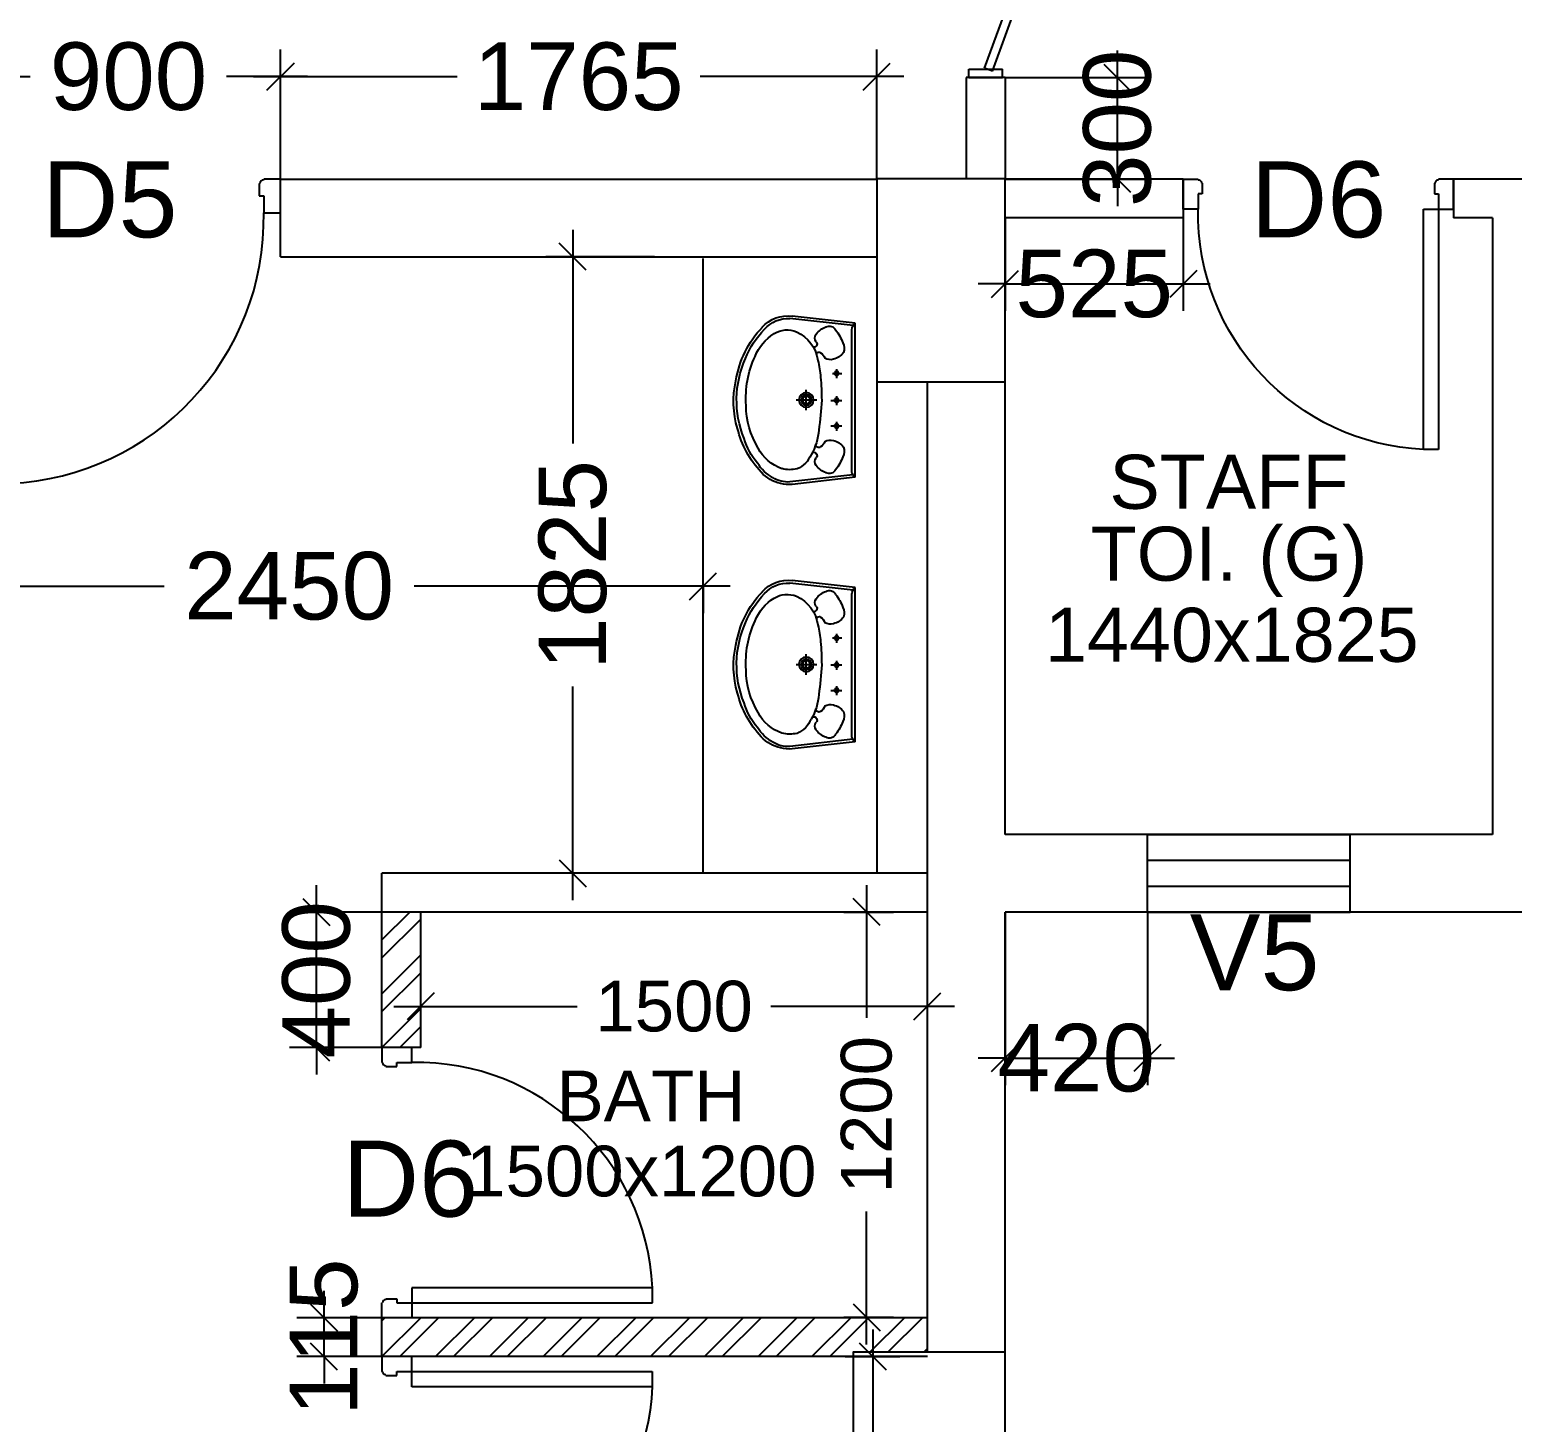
# Model space of a CAD drawing. Extents: x 7620542 to 7843793, y -6476226 to -6093835.
# Drawn here: x 7645651 to 7650041, y -6409550 to -6405428 of the extents above; entities that cross this region are included whole.
import ezdxf
from ezdxf.enums import TextEntityAlignment as Align

# ---------------------------------------------------------------- set-up
doc = ezdxf.new("R2010")
doc.units = 0
doc.header["$LTSCALE"] = 600
doc.header["$MEASUREMENT"] = 0
doc.header["$PDMODE"] = 35
doc.linetypes.add('DASHED', pattern=[0.75, 0.5, -0.25])
doc.layers.get('0').update_dxf_attribs({"linetype": 'CONTINUOUS'})
doc.layers.get('Defpoints').update_dxf_attribs({"linetype": 'CONTINUOUS'})
for name, color, linetype in [('DOOR', 32, 'CONTINUOUS'), ('joinery', 7, 'CONTINUOUS'), ('LA-column', 3, 'CONTINUOUS'), ('Room Dim', 1, 'CONTINUOUS'), ('T Wall', 8, 'CONTINUOUS'), ('TEXT', 6, 'CONTINUOUS'), ('Toi-Euip', 8, 'CONTINUOUS'), ('Toi. Wall Hat', 3, 'CONTINUOUS'), ('Walls', 7, 'CONTINUOUS'), ('WIN', 151, 'CONTINUOUS'), ('Working Dim', 5, 'CONTINUOUS')]:
    doc.layers.add(name, color=color, linetype=linetype)
doc.styles.add('ari', font='arial.ttf')
doc.styles.add('ARIAL', font='arial.ttf')
doc.dimstyles.new('int. dim', dxfattribs={"dimtxt": 450, "dimasz": 80, "dimexe": 80, "dimexo": 0, "dimgap": 70, "dimtad": 0, "dimdec": 0, "dimzin": 12, "dimdsep": 46, "dimtxsty": 'ari', "dimblk": 'OBLIQUE', "dimcen": 2, "dimdle": 80, "dimclrd": 256, "dimclre": 256, "dimclrt": 6, "dimadec": 0, "dimazin": 0, "dimtfac": 1, "dimtdec": 0, "dimtix": 1, "dimtmove": 2, "dimatfit": 3, "dimfxl": 1, "dimtolj": 1, "dimtzin": 0, "dimlwd": -1, "dimlwe": -1, "dimarcsym": 0})

# ---------------------------------------------------------------- blocks, each defined once
blk = doc.blocks.new('1000')
at = {"layer": 'DOOR'}
for p, q in [((0, -100), (0, 0)), ((0, 0), (49.7, 0)), ((49.7, 0), (49.7, -2.2)), ((63.2, -13.5), (61, -13.5)), ((63.2, -13.5), (63.2, -49.5)), ((836.8, -13.5), (836.8, -49.5)), ((836.8, -13.5), (839, -13.5)), ((850.3, 0), (850.3, -2.2)), ((900, 0), (850.3, 0)), ((900, -100), (900, 0)), ((63.2, -49.5), (49.7, -49.5)), ((49.7, -49.5), (49.7, -100)), ((836.8, -49.5), (850.3, -49.5)), ((850.3, -49.5), (850.3, -100)), ((49.7, -100), (0, -100)), ((49.7, -100), (49.7, -900.6)), ((100.2, -100), (49.7, -100)), ((100.2, -900.6), (100.2, -100)), ((850.3, -100), (900, -100)), ((49.7, -900.6), (100.2, -900.6))]:
    blk.add_line(p, q, dxfattribs=at)
for centre, major_axis, start_param, end_param in [((49.7, -13.5), (-7.95, 7.95), 3.926991, 5.497787), ((850.3, -13.5), (7.95, 7.95), 0.785398, 2.356194)]:
    blk.add_ellipse(centre, major_axis=major_axis, ratio=1, start_param=start_param, end_param=end_param, dxfattribs=at)
at = {"layer": 'DOOR', "color": 145}
blk.add_ellipse((64.3, -115.3), major_axis=(-519.7, 589.8), ratio=1, start_param=2.464943, end_param=4.009476, dxfattribs=at)
blk = doc.blocks.new('A$C1E9F72C1')
at = {"layer": 'Toi-Euip', "color": 8}
for p, q in [((-228.2, 0), (-249, -186.3)), ((-228.2, 0), (228.2, 0)), ((228.2, 0), (249, -186.3)), ((-220.9, -6.6), (-241.8, -193.1)), ((-212.9, -9.7), (208.6, -9.7)), ((-76, -72.5), (-76, -39.7)), ((-0.6, -72.5), (-0.6, -39.7)), ((79.3, -67.3), (79.3, -39.7)), ((220.8, -6.2), (241.8, -193.1)), ((-63.8, -54.9), (-90.3, -54.9)), ((11.6, -54.9), (-14.9, -54.9)), ((91.5, -54.9), (65.1, -54.9)), ((0.9, -174.9), (0.9, -113)), ((-29.6, -144.6), (31.2, -144.6))]:
    blk.add_line(p, q, dxfattribs=at)
for centre, radius in [((-76, -54.9), 6.49), ((-0.6, -54.9), 6.49), ((79.3, -54.9), 6.49), ((0.9, -144.6), 21.7), ((0.9, -144.6), 15.6), ((0.9, -144.6), 11)]:
    blk.add_circle(centre, radius, dxfattribs=at)
for centre, radius, start, end in [((-208.1, 14.7), 24.9, 216.2215, 258.8549), ((207.9, 16.2), 26, 271.4204, 321.2513), ((-125, -156.3), 127.2, 109.5864, 129.4018), ((-151.5, -66.7), 34.3, 68.6439, 118.0808), ((-167.5, -75.4), 49.6, 12.807, 54.9415), ((169.6, -75.4), 49.6, 125.0585, 167.193), ((153.6, -66.7), 34.3, 61.9192, 111.3561), ((127.1, -156.3), 127.2, 50.5982, 70.4136), ((-196.3, -76.7), 20.9, 116.809, 207.5092), ((-160.4, -68.2), 57.4, 198.3504, 235.0331), ((-150, -73.3), 32.2, 330.0791, 16.0346), ((152.1, -73.3), 32.2, 163.9654, 209.9209), ((162.5, -68.2), 57.4, 304.9669, 341.6496), ((198.5, -76.7), 20.9, 332.4908, 63.191), ((-129.4, -204.5), 80.8, 113.6187, 156.307), ((-181.8, -101.4), 18, 230.4642, 309.5358), ((-164.3, -121.5), 8.67, 53.8926, 133.9597), ((-76.5, -275.6), 168.3, 94.0281, 120.4098), ((-162.9, -122.5), 8.8, 329.6713, 65.4896), ((-131.5, -107.7), 8.62, 142.6961, 276.8474), ((-114.5, -115.3), 27, 106.386, 151.7285), ((34.9, -905.9), 807.6, 92.48, 98.7772), ((-3.2, -837.5), 738.4, 84.4518, 89.7569), ((46.1, -400.7), 299, 76.1733, 85.7679), ((102.1, -220), 110.7, 24.9779, 81.9798), ((116.6, -115.3), 27, 28.2715, 73.614), ((134.9, -107.4), 7.45, 281.3197, 41.7016), ((164.3, -121.7), 7.8, 112.0693, 194.8477), ((166.5, -121.5), 8.67, 46.0403, 126.1074), ((183.9, -101.4), 18, 230.4642, 309.5358), ((-110.1, -193), 95.5, 167.3454, 194.4146), ((136.7, -201.5), 71.5, 327.5919, 23.2221), ((-165.7, -196.5), 84, 173.0041, 196.7608), ((-163.3, -200.1), 78.8, 174.8598, 213.2089), ((-82.7, -174.7), 127.1, 199.3054, 242.2025), ((146.7, -197.7), 95.2, 311.9105, 2.7762), ((149.6, -199.6), 100.3, 311.3831, 7.6058), ((-141.4, -199.1), 106.9, 191.4479, 227.66), ((-120.4, -183.5), 124.2, 208.7854, 238.1585), ((77.5, -165.5), 140.9, 291.6868, 328.1397), ((-15.6, -66.9), 289.4, 226.8801, 256.3199), ((-54.2, -135.8), 202, 229.3146, 253.0106), ((-13.2, -73.3), 249.6, 238.9436, 269.4813), ((4.7, -23.5), 300.1, 266.1546, 294.5893), ((11.5, -60.2), 296.4, 278.977, 313.6155), ((18.1, -68), 277.7, 292.3326, 313.7827), ((0.4, -45.6), 305.3, 248.1503, 293.8049), ((-3.9, -83.4), 276.6, 253.1484, 282.8609)]:
    blk.add_arc(centre, radius, start, end, dxfattribs=at)
blk = doc.blocks.new('Z$W@#5624')
at = {"layer": 'DOOR'}
for p, q in [((19.2, 469.7), (840.4, 768.6)), ((27.7, 446.2), (848.9, 745.1)), ((676.2, 708.8), (684.7, 685.4)), ((187.7, 517.8), (680.4, 697.1)), ((183.4, 529.5), (192, 506)), ((0, 399.5), (0, 499.4)), ((0, 499.4), (25, 499.4)), ((25, 399.5), (25, 499.4)), ((1797.8, 499.4), (1772.8, 499.4)), ((1772.8, 399.5), (1772.8, 499.4)), ((1797.8, 399.5), (1797.8, 499.4)), ((19.2, 469.7), (27.7, 446.2)), ((1770, 452.6), (948.8, 153.7)), ((1778.6, 429.2), (1770, 452.6)), ((0, 399.5), (25, 399.5)), ((1778.6, 429.2), (957.4, 130.3)), ((1797.8, 399.5), (1772.8, 399.5)), ((1610.1, 381.1), (1117.3, 201.8)), ((1614.3, 369.4), (1605.8, 392.9)), ((1113.1, 213.5), (1121.6, 190.1))]:
    blk.add_line(p, q, dxfattribs=at)
at = {"layer": 'DOOR', "color": 145}
for centre, start_param, end_param in [((0, 449.4), 2.617994, 3.665191), ((1797.8, 449.4), -0.523599, 0.523599)]:
    blk.add_ellipse(centre, major_axis=(-898.9, 0), ratio=1, start_param=start_param, end_param=end_param, dxfattribs=at)
blk = doc.blocks.new('A$C782D609A')
at = {"layer": 'WIN', "linetype": 'Continuous'}
for p, q in [((-300, 230), (300, 230)), ((-300, 230), (-300, 0)), ((300, 230), (300, 0)), ((-300, 0), (300, 0))]:
    blk.add_line(p, q, dxfattribs=at)
at = {"layer": 'WIN', "linetype": 'DASHED', "ltscale": 300}
for p, q in [((-300, 153.3), (300, 153.3)), ((-300, 76.7), (300, 76.7))]:
    blk.add_line(p, q, dxfattribs=at)
blk = doc.blocks.new('_Oblique')
at = {"color": 0, "linetype": 'ByBlock', "lineweight": -2}
blk.add_line((-0.5, -0.5), (0.5, 0.5), dxfattribs=at)
blk = doc.blocks.new('*D1295')
at = {"layer": 'Defpoints', "color": 0, "transparency": 16777216}
for p in [(7648065.2, -6409355, 5.1), (7648147.6, -6409355), (7648065.2, -6410555, 5.1)]:
    blk.add_point(p, dxfattribs=at)
at = {"layer": 'Working Dim', "transparency": 16777216}
for p, q in [((7648147.6, -6409275), (7648147.6, -6409668.3)), ((7648065.2, -6409355), (7648227.6, -6409355)), ((7648147.6, -6410635), (7648147.6, -6410241.6)), ((7648065.2, -6410555), (7648227.6, -6410555))]:
    blk.add_line(p, q, dxfattribs=at)
at = {"layer": 'Working Dim', "transparency": 16777216, "xscale": 80, "yscale": 80, "zscale": 80}
for p, rotation in [((7648147.6, -6409355), 90), ((7648147.6, -6410555), 270)]:
    blk.add_blockref('_Oblique', p, dxfattribs=dict(at, rotation=rotation))
at = {"layer": 'Working Dim', "color": 6, "transparency": 16777216, "insert": (7648147.6, -6409955), "char_height": 150, "attachment_point": 5, "rotation": 90, "style": 'ari'}
blk.add_mtext('\\A1;1200', dxfattribs=at)
blk = doc.blocks.new('*D1296')
at = {"layer": 'Defpoints', "color": 0, "transparency": 16777216}
for p in [(7646809, -6408356.1, 5.1), (7648309, -6408318.8), (7648309, -6408356.1, 5.1)]:
    blk.add_point(p, dxfattribs=at)
at = {"layer": 'Working Dim', "transparency": 16777216}
for p, q in [((7646809, -6408356.1), (7646809, -6408238.8)), ((7648309, -6408356.1), (7648309, -6408238.8)), ((7646729, -6408318.8), (7647272.4, -6408318.8)), ((7648389, -6408318.8), (7647845.7, -6408318.8))]:
    blk.add_line(p, q, dxfattribs=at)
at = {"layer": 'Working Dim', "transparency": 16777216, "xscale": 80, "yscale": 80, "zscale": 80, "rotation": 180}
blk.add_blockref('_Oblique', (7646809, -6408318.8), dxfattribs=at)
at = {"layer": 'Working Dim', "transparency": 16777216, "xscale": 80, "yscale": 80, "zscale": 80}
blk.add_blockref('_Oblique', (7648309, -6408318.8), dxfattribs=at)
at = {"layer": 'Working Dim', "color": 6, "transparency": 16777216, "insert": (7647559, -6408318.8), "char_height": 150, "attachment_point": 5, "style": 'ari'}
blk.add_mtext('\\A1;1500', dxfattribs=at)
blk = doc.blocks.new('*D1297')
at = {"layer": 'Defpoints', "color": 0, "transparency": 16777216}
for p in [(7648061.5, -6408039.4, 11), (7648061.5, -6409239, 5.1), (7648128.8, -6409239)]:
    blk.add_point(p, dxfattribs=at)
at = {"layer": 'Working Dim', "transparency": 16777216}
for p, q in [((7648128.8, -6407959.4), (7648128.8, -6408352.6)), ((7648061.5, -6408039.4), (7648208.8, -6408039.4)), ((7648128.8, -6409319), (7648128.8, -6408925.9)), ((7648061.5, -6409239), (7648208.8, -6409239))]:
    blk.add_line(p, q, dxfattribs=at)
at = {"layer": 'Working Dim', "transparency": 16777216, "xscale": 80, "yscale": 80, "zscale": 80}
for p, rotation in [((7648128.8, -6408039.4), 90), ((7648128.8, -6409239), 270)]:
    blk.add_blockref('_Oblique', p, dxfattribs=dict(at, rotation=rotation))
at = {"layer": 'Working Dim', "color": 6, "transparency": 16777216, "insert": (7648128.8, -6408639.2), "char_height": 150, "attachment_point": 5, "rotation": 90, "style": 'ari'}
blk.add_mtext('\\A1;1200', dxfattribs=at)
blk = doc.blocks.new('*D1398')
at = {"layer": 'Defpoints', "color": 0, "transparency": 16777216}
for p in [(7648539.1, -6405569.6), (7648871.3, -6405569.6), (7648539.1, -6405869.7, 7.5)]:
    blk.add_point(p, dxfattribs=at)
at = {"layer": 'Working Dim', "transparency": 16777216}
for p, q in [((7648871.3, -6405569.6), (7648871.3, -6405489.6)), ((7648539.1, -6405569.6), (7648951.3, -6405569.6)), ((7648871.3, -6405869.7), (7648871.3, -6405569.6)), ((7648539.1, -6405869.7), (7648951.3, -6405869.7)), ((7648871.3, -6405869.7), (7648871.3, -6405949.7))]:
    blk.add_line(p, q, dxfattribs=at)
at = {"layer": 'Working Dim', "transparency": 16777216, "xscale": 80, "yscale": 80, "zscale": 80}
for p, rotation in [((7648871.3, -6405569.6), 270), ((7648871.3, -6405869.7), 90)]:
    blk.add_blockref('_Oblique', p, dxfattribs=dict(at, rotation=rotation))
at = {"layer": 'Working Dim', "color": 6, "transparency": 16777216, "insert": (7648871.3, -6405719.6), "char_height": 200, "attachment_point": 5, "rotation": 90, "style": 'ari'}
blk.add_mtext('\\A1;300', dxfattribs=at)
blk = doc.blocks.new('*D1454')
at = {"layer": 'Defpoints', "color": 0, "transparency": 16777216}
for p in [(7648539, -6408039.8), (7648960.3, -6408039.8), (7648960.3, -6408471.8)]:
    blk.add_point(p, dxfattribs=at)
at = {"layer": 'Working Dim', "transparency": 16777216}
for p, q in [((7648539, -6408039.8), (7648539, -6408551.8)), ((7648960.3, -6408039.8), (7648960.3, -6408551.8)), ((7648539, -6408471.8), (7648459, -6408471.8)), ((7648539, -6408471.8), (7648960.3, -6408471.8)), ((7648960.3, -6408471.8), (7649040.3, -6408471.8))]:
    blk.add_line(p, q, dxfattribs=at)
at = {"layer": 'Working Dim', "transparency": 16777216, "xscale": 80, "yscale": 80, "zscale": 80}
blk.add_blockref('_Oblique', (7648539, -6408471.8), dxfattribs=at)
at = {"layer": 'Working Dim', "transparency": 16777216, "xscale": 80, "yscale": 80, "zscale": 80, "rotation": 180}
blk.add_blockref('_Oblique', (7648960.3, -6408471.8), dxfattribs=at)
at = {"layer": 'Working Dim', "color": 6, "transparency": 16777216, "insert": (7648749.7, -6408471.8), "char_height": 200, "attachment_point": 5, "style": 'ari'}
blk.add_mtext('\\A1;420', dxfattribs=at)
blk = doc.blocks.new('*D1477')
at = {"layer": 'Defpoints', "color": 0, "transparency": 16777216}
for p in [(7646393.9, -6405566.8), (7646393.9, -6405869.7), (7648159.1, -6405869.7, 7.5)]:
    blk.add_point(p, dxfattribs=at)
at = {"layer": 'Working Dim', "transparency": 16777216}
for p, q in [((7646393.9, -6405869.7), (7646393.9, -6405486.8)), ((7648159.1, -6405869.7), (7648159.1, -6405486.8)), ((7646313.9, -6405566.8), (7646916.6, -6405566.8)), ((7648239.1, -6405566.8), (7647636.5, -6405566.8))]:
    blk.add_line(p, q, dxfattribs=at)
at = {"layer": 'Working Dim', "transparency": 16777216, "xscale": 80, "yscale": 80, "zscale": 80, "rotation": 180}
blk.add_blockref('_Oblique', (7646393.9, -6405566.8), dxfattribs=at)
at = {"layer": 'Working Dim', "transparency": 16777216, "xscale": 80, "yscale": 80, "zscale": 80}
blk.add_blockref('_Oblique', (7648159.1, -6405566.8), dxfattribs=at)
at = {"layer": 'Working Dim', "color": 6, "transparency": 16777216, "insert": (7647276.5, -6405566.8), "char_height": 200, "attachment_point": 5, "style": 'ari'}
blk.add_mtext('\\A1;1765', dxfattribs=at)
blk = doc.blocks.new('*D1478')
at = {"layer": 'Defpoints', "color": 0, "transparency": 16777216}
for p in [(7645493.9, -6405566.8), (7645493.9, -6405869.7), (7646393.9, -6405869.7)]:
    blk.add_point(p, dxfattribs=at)
at = {"layer": 'Working Dim', "transparency": 16777216}
for p, q in [((7645493.9, -6405869.7), (7645493.9, -6405486.8)), ((7646393.9, -6405869.7), (7646393.9, -6405486.8)), ((7645413.9, -6405566.8), (7645653.3, -6405566.8)), ((7646473.9, -6405566.8), (7646234.5, -6405566.8))]:
    blk.add_line(p, q, dxfattribs=at)
at = {"layer": 'Working Dim', "transparency": 16777216, "xscale": 80, "yscale": 80, "zscale": 80, "rotation": 180}
blk.add_blockref('_Oblique', (7645493.9, -6405566.8), dxfattribs=at)
at = {"layer": 'Working Dim', "transparency": 16777216, "xscale": 80, "yscale": 80, "zscale": 80}
blk.add_blockref('_Oblique', (7646393.9, -6405566.8), dxfattribs=at)
at = {"layer": 'Working Dim', "color": 6, "transparency": 16777216, "insert": (7645943.9, -6405566.8), "char_height": 200, "attachment_point": 5, "style": 'ari'}
blk.add_mtext('\\A1;900', dxfattribs=at)
blk = doc.blocks.new('*D1487')
at = {"layer": 'Defpoints', "color": 0, "transparency": 16777216}
for p in [(7646522.7, -6409240.3), (7646694, -6409240.3), (7646694, -6409355.3)]:
    blk.add_point(p, dxfattribs=at)
at = {"layer": 'Working Dim', "transparency": 16777216}
for p, q in [((7646522.7, -6409240.3), (7646522.7, -6409160.3)), ((7646694, -6409240.3), (7646442.7, -6409240.3)), ((7646522.7, -6409355.3), (7646522.7, -6409240.3)), ((7646694, -6409355.3), (7646442.7, -6409355.3)), ((7646522.7, -6409355.3), (7646522.7, -6409435.3))]:
    blk.add_line(p, q, dxfattribs=at)
at = {"layer": 'Working Dim', "transparency": 16777216, "xscale": 80, "yscale": 80, "zscale": 80}
for p, rotation in [((7646522.7, -6409240.3), 270), ((7646522.7, -6409355.3), 90)]:
    blk.add_blockref('_Oblique', p, dxfattribs=dict(at, rotation=rotation))
at = {"layer": 'Working Dim', "color": 6, "transparency": 16777216, "insert": (7646522.7, -6409297.8), "char_height": 200, "attachment_point": 5, "rotation": 90, "style": 'ari'}
blk.add_mtext('\\A1;115', dxfattribs=at)
blk = doc.blocks.new('*D1488')
at = {"layer": 'Defpoints', "color": 0, "transparency": 16777216}
for p in [(7646500.4, -6408039.7), (7646694, -6408039.7), (7646694, -6408440.3)]:
    blk.add_point(p, dxfattribs=at)
at = {"layer": 'Working Dim', "transparency": 16777216}
for p, q in [((7646500.4, -6408039.7), (7646500.4, -6407959.7)), ((7646694, -6408039.7), (7646420.4, -6408039.7)), ((7646500.4, -6408440.3), (7646500.4, -6408039.7)), ((7646694, -6408440.3), (7646420.4, -6408440.3)), ((7646500.4, -6408440.3), (7646500.4, -6408520.3))]:
    blk.add_line(p, q, dxfattribs=at)
at = {"layer": 'Working Dim', "transparency": 16777216, "xscale": 80, "yscale": 80, "zscale": 80}
for p, rotation in [((7646500.4, -6408039.7), 270), ((7646500.4, -6408440.3), 90)]:
    blk.add_blockref('_Oblique', p, dxfattribs=dict(at, rotation=rotation))
at = {"layer": 'Working Dim', "color": 6, "transparency": 16777216, "insert": (7646500.4, -6408240), "char_height": 200, "attachment_point": 5, "rotation": 90, "style": 'ari'}
blk.add_mtext('\\A1;400', dxfattribs=at)
blk = doc.blocks.new('*D1489')
at = {"layer": 'Defpoints', "color": 0, "transparency": 16777216}
for p in [(7645193.9, -6407069.7), (7647645.1, -6407069.7), (7647645.1, -6407074.9)]:
    blk.add_point(p, dxfattribs=at)
at = {"layer": 'Working Dim', "transparency": 16777216}
for p, q in [((7645113.9, -6407074.9), (7646049.5, -6407074.9)), ((7645193.9, -6407069.7), (7645193.9, -6407154.9)), ((7647725.1, -6407074.9), (7646789.5, -6407074.9)), ((7647645.1, -6407069.7), (7647645.1, -6407154.9))]:
    blk.add_line(p, q, dxfattribs=at)
at = {"layer": 'Working Dim', "transparency": 16777216, "xscale": 80, "yscale": 80, "zscale": 80, "rotation": 180}
blk.add_blockref('_Oblique', (7645193.9, -6407074.9), dxfattribs=at)
at = {"layer": 'Working Dim', "transparency": 16777216, "xscale": 80, "yscale": 80, "zscale": 80}
blk.add_blockref('_Oblique', (7647645.1, -6407074.9), dxfattribs=at)
at = {"layer": 'Working Dim', "color": 6, "transparency": 16777216, "insert": (7646419.5, -6407074.9), "char_height": 200, "attachment_point": 5, "style": 'ari'}
blk.add_mtext('\\A1;2450', dxfattribs=at)
blk = doc.blocks.new('*D1490')
at = {"layer": 'Defpoints', "color": 0, "transparency": 16777216}
for p in [(7647259.2, -6406099.7), (7647501.5, -6406099.7), (7647501.5, -6407924.7)]:
    blk.add_point(p, dxfattribs=at)
at = {"layer": 'Working Dim', "transparency": 16777216}
for p, q in [((7647259.2, -6406019.7), (7647259.2, -6406652.2)), ((7647501.5, -6406099.7), (7647179.2, -6406099.7)), ((7647259.2, -6408004.7), (7647259.2, -6407372.2)), ((7647501.5, -6407924.7), (7647179.2, -6407924.7))]:
    blk.add_line(p, q, dxfattribs=at)
at = {"layer": 'Working Dim', "transparency": 16777216, "xscale": 80, "yscale": 80, "zscale": 80}
for p, rotation in [((7647259.2, -6406099.7), 90), ((7647259.2, -6407924.7), 270)]:
    blk.add_blockref('_Oblique', p, dxfattribs=dict(at, rotation=rotation))
at = {"layer": 'Working Dim', "color": 6, "transparency": 16777216, "insert": (7647259.2, -6407012.2), "char_height": 200, "attachment_point": 5, "rotation": 90, "style": 'ari'}
blk.add_mtext('\\A1;1825', dxfattribs=at)
blk = doc.blocks.new('*D1537')
at = {"layer": 'Defpoints', "color": 0, "transparency": 16777216}
for p in [(7648539, -6405984.7), (7649066.5, -6405984.7), (7649066.5, -6406180.1)]:
    blk.add_point(p, dxfattribs=at)
at = {"layer": 'Working Dim', "transparency": 16777216}
for p, q in [((7648539, -6405984.7), (7648539, -6406260.1)), ((7649066.5, -6405984.7), (7649066.5, -6406260.1)), ((7648539, -6406180.1), (7648459, -6406180.1)), ((7648539, -6406180.1), (7649066.5, -6406180.1)), ((7649066.5, -6406180.1), (7649146.5, -6406180.1))]:
    blk.add_line(p, q, dxfattribs=at)
at = {"layer": 'Working Dim', "transparency": 16777216, "xscale": 80, "yscale": 80, "zscale": 80}
blk.add_blockref('_Oblique', (7648539, -6406180.1), dxfattribs=at)
at = {"layer": 'Working Dim', "transparency": 16777216, "xscale": 80, "yscale": 80, "zscale": 80, "rotation": 180}
blk.add_blockref('_Oblique', (7649066.5, -6406180.1), dxfattribs=at)
at = {"layer": 'Working Dim', "color": 6, "transparency": 16777216, "insert": (7648802.8, -6406180.1), "char_height": 200, "attachment_point": 5, "style": 'ari'}
blk.add_mtext('\\A1;525', dxfattribs=at)

msp = doc.modelspace()

# ---------------------------------------------------------------- hatches: boundary and pattern name
at = {"layer": 'Toi. Wall Hat'}
h = msp.add_hatch(dxfattribs=at)
h.set_pattern_fill('ANSI32', color=10, scale=300, style=0)
h.set_pattern_definition([(45, (7646694.05, -6408440.27), (-79.55, 79.55), []), (45, (7646747.08, -6408440.27), (-79.55, 79.55), [])])
h.paths.add_polyline_path([(7646694.047, -6408440.272), (7646809.047, -6408440.272), (7646809.047, -6408039.742), (7646694.047, -6408039.742)])
h = msp.add_hatch(dxfattribs=at)
h.set_pattern_fill('ANSI32', color=10, scale=300, style=0)
h.set_pattern_definition([(45, (7646694.05, -6409355.27), (-79.5495, 79.5495), []), (45, (7646747.08, -6409355.27), (-79.5495, 79.5495), [])])
h.paths.add_polyline_path([(7648089.139, -6409355.272), (7648089.139, -6409342.275), (7648309.047, -6409342.275), (7648309.047, -6409240.272), (7646694.047, -6409240.272), (7646694.047, -6409355.272)])

# ---------------------------------------------------------------- linework, layer by layer
at = {"layer": 'LA-column', "color": 2}
for points, elevation in [([(7648539.139, -6406469.661), (7648539.139, -6405869.661), (7648159.139, -6405869.661), (7648159.139, -6406469.661)], -12.441), ([(7648539.139, -6409942.275), (7648539.139, -6409342.275), (7648089.139, -6409342.275), (7648089.139, -6409942.275)], -10.555)]:
    msp.add_lwpolyline(points, close=True, dxfattribs=dict(at, elevation=elevation))
at = {"layer": 'T Wall', "color": 6, "linetype": 'Continuous'}
for p, q in [((7646694.047, -6408440.272, -14.83), (7646694.047, -6407925.272, -14.83)), ((7646809.047, -6408440.272, -14.83), (7646809.047, -6408040.272, -14.83)), ((7646809.047, -6408440.272, -14.83), (7646694.047, -6408440.272, -14.83)), ((7646694.047, -6409355.272, -14.83), (7646694.047, -6409240.272, -14.83)), ((7648309.047, -6409240.272, -14.83), (7646694.047, -6409240.272, -14.83)), ((7648309.047, -6409355.272, -14.83), (7646694.047, -6409355.272, -14.83))]:
    msp.add_line(p, q, dxfattribs=at)
at = {"layer": 'Toi-Euip', "linetype": 'Continuous'}
msp.add_line((7647645.098, -6407925.272, -14.83), (7647645.098, -6406105.272, -14.83), dxfattribs=at)
at = {"layer": 'Walls', "linetype": 'Continuous'}
for p, q in [((7648539.049, -6405569.629, -14.83), (7648424.049, -6405569.629, -14.83)), ((7648424.049, -6405569.629, -14.83), (7648424.049, -6405869.629, -14.83)), ((7648539.049, -6405569.629, -14.83), (7648539.049, -6405869.629, -14.83)), ((7646393.914, -6406099.742, -14.83), (7646393.914, -6405869.667, -14.83)), ((7646393.914, -6405869.699, -14.83), (7648159.049, -6405869.699, -14.83)), ((7649066.543, -6405869.714, -14.83), (7648539.049, -6405869.714, -14.83)), ((7649066.543, -6405869.714, -14.83), (7649066.543, -6405984.714, -14.83)), ((7650211.552, -6405869.714, -14.83), (7649866.543, -6405869.714, -14.83)), ((7649866.543, -6405869.714, -14.83), (7649866.543, -6405984.714, -14.83)), ((7649066.543, -6405984.714, -14.83), (7648539.049, -6405984.714, -14.83)), ((7649981.547, -6405984.714, -14.83), (7649866.543, -6405984.714, -14.83)), ((7649981.547, -6405984.714, -14.83), (7649981.547, -6407809.741, -14.83)), ((7646393.914, -6406099.699, -14.83), (7648159.049, -6406099.699, -14.83)), ((7648309.047, -6409342.275, -14.83), (7648309.047, -6406469.714, -14.83)), ((7648539.049, -6407809.795, -14.83), (7648539.049, -6406469.714, -14.83)), ((7649981.547, -6407809.588, -14.83), (7648539.049, -6407809.588, -14.83)), ((7646694.047, -6408039.742, -14.83), (7646694.047, -6407924.742, -14.83)), ((7648309.047, -6407924.742, -14.83), (7646694.047, -6407924.742, -14.83)), ((7648309.047, -6408039.742, -14.83), (7646694.047, -6408039.742, -14.83)), ((7651539.046, -6408039.795, -14.83), (7648539.049, -6408039.795, -14.83)), ((7648539.049, -6409342.275, -14.83), (7648539.049, -6408039.795, -14.83))]:
    msp.add_line(p, q, dxfattribs=at)
at = {"layer": 'Working Dim'}
msp.add_line((7648159.139, -6406469.661, -12.441), (7648159.139, -6407924.742, -19.962), dxfattribs=at)

# ---------------------------------------------------------------- block references
at = {"layer": 'DOOR', "linetype": 'Continuous'}
for name, p, xscale, yscale, zscale, rotation in [('Z$W@#5624', (7648031.549, -6405569.629, -14.83), -1.001247152686119, 1.001247152686119, 1.001247151760859, 270), ('1000', (7645493.919, -6405869.782, -14.83), 1.000015608035053, 1.000015608035053, 1.000015608035053, 1.280640481095882e-05), ('1000', (7649866.543, -6405869.755, -14.83), -0.8888888880610687, 0.8888888927176595, 0.8888888919152134, 359.9999872134056), ('1000', (7646694.156, -6409240.272, -14.83), 0.8888888880610685, 0.8888888880610685, 0.8888888880610685, 90.00001272656344), ('1000', (7646694.047, -6409355.272, -14.83), -0.8888888880610689, 0.8888888927176595, 0.8888888919152134, 89.99998715337463)]:
    msp.add_blockref(name, p, dxfattribs=dict(at, xscale=xscale, yscale=yscale, zscale=zscale, rotation=rotation))
at = {"layer": 'Toi-Euip', "color": 31, "xscale": -1, "rotation": 270}
for p in [(7648095.098, -6406524.467, -14.83), (7648095.098, -6407307.298, -14.83)]:
    msp.add_blockref('A$C1E9F72C1', p, dxfattribs=at)
at = {"layer": 'WIN', "linetype": 'Continuous', "xscale": -1, "rotation": 180}
msp.add_blockref('A$C782D609A', (7649260.343, -6407809.588, -14.83), dxfattribs=at)

# ---------------------------------------------------------------- texts
at = {"layer": 'joinery', "style": 'ari'}
for s, p in [('D6', (7649466.706, -6406042.367, -14.83)), ('D5', (7645888.244, -6406042.395, -14.83)), ('V5', (7649277.555, -6408270.746, -14.83)), ('D6', (7646778.142, -6408940.856, -14.83))]:
    msp.add_text(s, height=225, dxfattribs=at).set_placement(p, align=Align.CENTER)
at = {"layer": 'Room Dim', "style": 'ARIAL'}
for s, height, p in [('1440x1825', 160, (7649210.177, -6407298.803, -14.83)), ('1500x1200', 150, (7647462.079, -6408880.981, -14.83))]:
    msp.add_text(s, height=height, dxfattribs=at).set_placement(p, align=Align.CENTER)
at = {"layer": 'TEXT', "color": 7, "style": 'ARIAL'}
for s, height, p in [('STAFF', 160, (7649201.604, -6406845.903, -14.83)), ('TOI. (G)', 160, (7649201.604, -6407058.787, -14.83)), ('BATH', 150, (7647490.406, -6408658.697, -14.83))]:
    msp.add_text(s, height=height, dxfattribs=at).set_placement(p, align=Align.CENTER)

# ---------------------------------------------------------------- dimensions: what is measured, and where the dimension line sits
at = {"layer": 'Working Dim'}
for base, p1, p2, override, picture, middle in [((7645493.914, -6405566.829, -19.962), (7646393.919, -6405869.661, -19.962), (7645493.914, -6405869.699, -19.962), {"dimtxt": 200, "dimarcsym": 1}, '*D1478', (7645943.917, -6405566.829, -19.962)), ((7646393.919, -6405566.829, -19.962), (7648159.139, -6405869.661, -12.441), (7646393.919, -6405869.661, -19.962), {"dimtxt": 200, "dimarcsym": 1}, '*D1477', (7647276.529, -6405566.829, -19.962)), ((7648309.047, -6408318.767, -19.962), (7646809.047, -6408356.119, -14.83), (7648309.047, -6408356.119, -14.83), {"dimtxt": 150}, '*D1296', (7647559.047, -6408318.767, -19.962))]:
    dim = msp.add_linear_dim(base=base, p1=p1, p2=p2, dimstyle='int. dim', override=override, dxfattribs=at)
    dim.commit()
    dim.dimension.update_dxf_attribs({"geometry": picture, "text_midpoint": middle})
for base, p1, p2, angle, override, picture, middle in [((7648871.339, -6405569.629, -19.962), (7648539.139, -6405869.661, -12.441), (7648539.139, -6405569.629, -19.962), 90, {"dimtxt": 200, "dimarcsym": 1}, '*D1398', (7648871.339, -6405719.645, -19.962)), ((7647259.162, -6406099.699, -19.962), (7647501.547, -6407924.742, -19.962), (7647501.547, -6406099.699, -19.962), 90, {"dimtxt": 200, "dimarcsym": 1}, '*D1490', (7647259.162, -6407012.22, -19.962)), ((7648128.805, -6409238.978, -19.962), (7648061.485, -6408039.447, -9.008), (7648061.485, -6409238.978, -14.83), 270, {"dimtxt": 150}, '*D1297', (7648128.805, -6408639.213, -19.962)), ((7646522.684, -6409240.272, -19.962), (7646694.044, -6409355.272, -19.962), (7646694.044, -6409240.272, -19.962), 90, {"dimtxt": 200, "dimarcsym": 1}, '*D1487', (7646522.684, -6409297.772, -19.962)), ((7648147.591, -6409354.978, -19.962), (7648065.242, -6410554.978, -14.83), (7648065.242, -6409354.978, -14.83), 270, {"dimtxt": 150}, '*D1295', (7648147.591, -6409954.978, -19.962))]:
    dim = msp.add_linear_dim(base=base, p1=p1, p2=p2, angle=angle, dimstyle='int. dim', override=override, dxfattribs=at)
    dim.commit()
    dim.dimension.update_dxf_attribs({"geometry": picture, "text_midpoint": middle})
for base, p1, p2, text, picture, middle in [((7649066.543, -6406180.081, -14.83), (7648539.049, -6405984.714, -14.83), (7649066.543, -6405984.714, -14.83), '525', '*D1537', (7648802.796, -6406180.081, -14.83)), ((7647645.098, -6407074.909, -19.962), (7645193.914, -6407069.72, -19.962), (7647645.098, -6407069.72, -19.962), '2450', '*D1489', (7646419.506, -6407074.909, -19.962)), ((7648960.343, -6408471.789, -19.962), (7648539.049, -6408039.795, -19.962), (7648960.343, -6408039.795, -19.962), '420', '*D1454', (7648749.696, -6408471.789, -19.962))]:
    dim = msp.add_linear_dim(base=base, p1=p1, p2=p2, text=text, dimstyle='int. dim', override={"dimtxt": 200, "dimarcsym": 1}, dxfattribs=at)
    dim.commit()
    dim.dimension.update_dxf_attribs({"geometry": picture, "text_midpoint": middle})
dim = msp.add_linear_dim(base=(7646500.368, -6408039.742, -19.962), p1=(7646694.047, -6408440.272, -19.962), p2=(7646694.047, -6408039.742, -19.962), angle=90, text='400', dimstyle='int. dim', override={"dimtxt": 200, "dimarcsym": 1}, dxfattribs=at)
dim.commit()
dim.dimension.update_dxf_attribs({"geometry": '*D1488', "text_midpoint": (7646500.368, -6408240.007, -19.962)})

doc.saveas('drawing.dxf')
